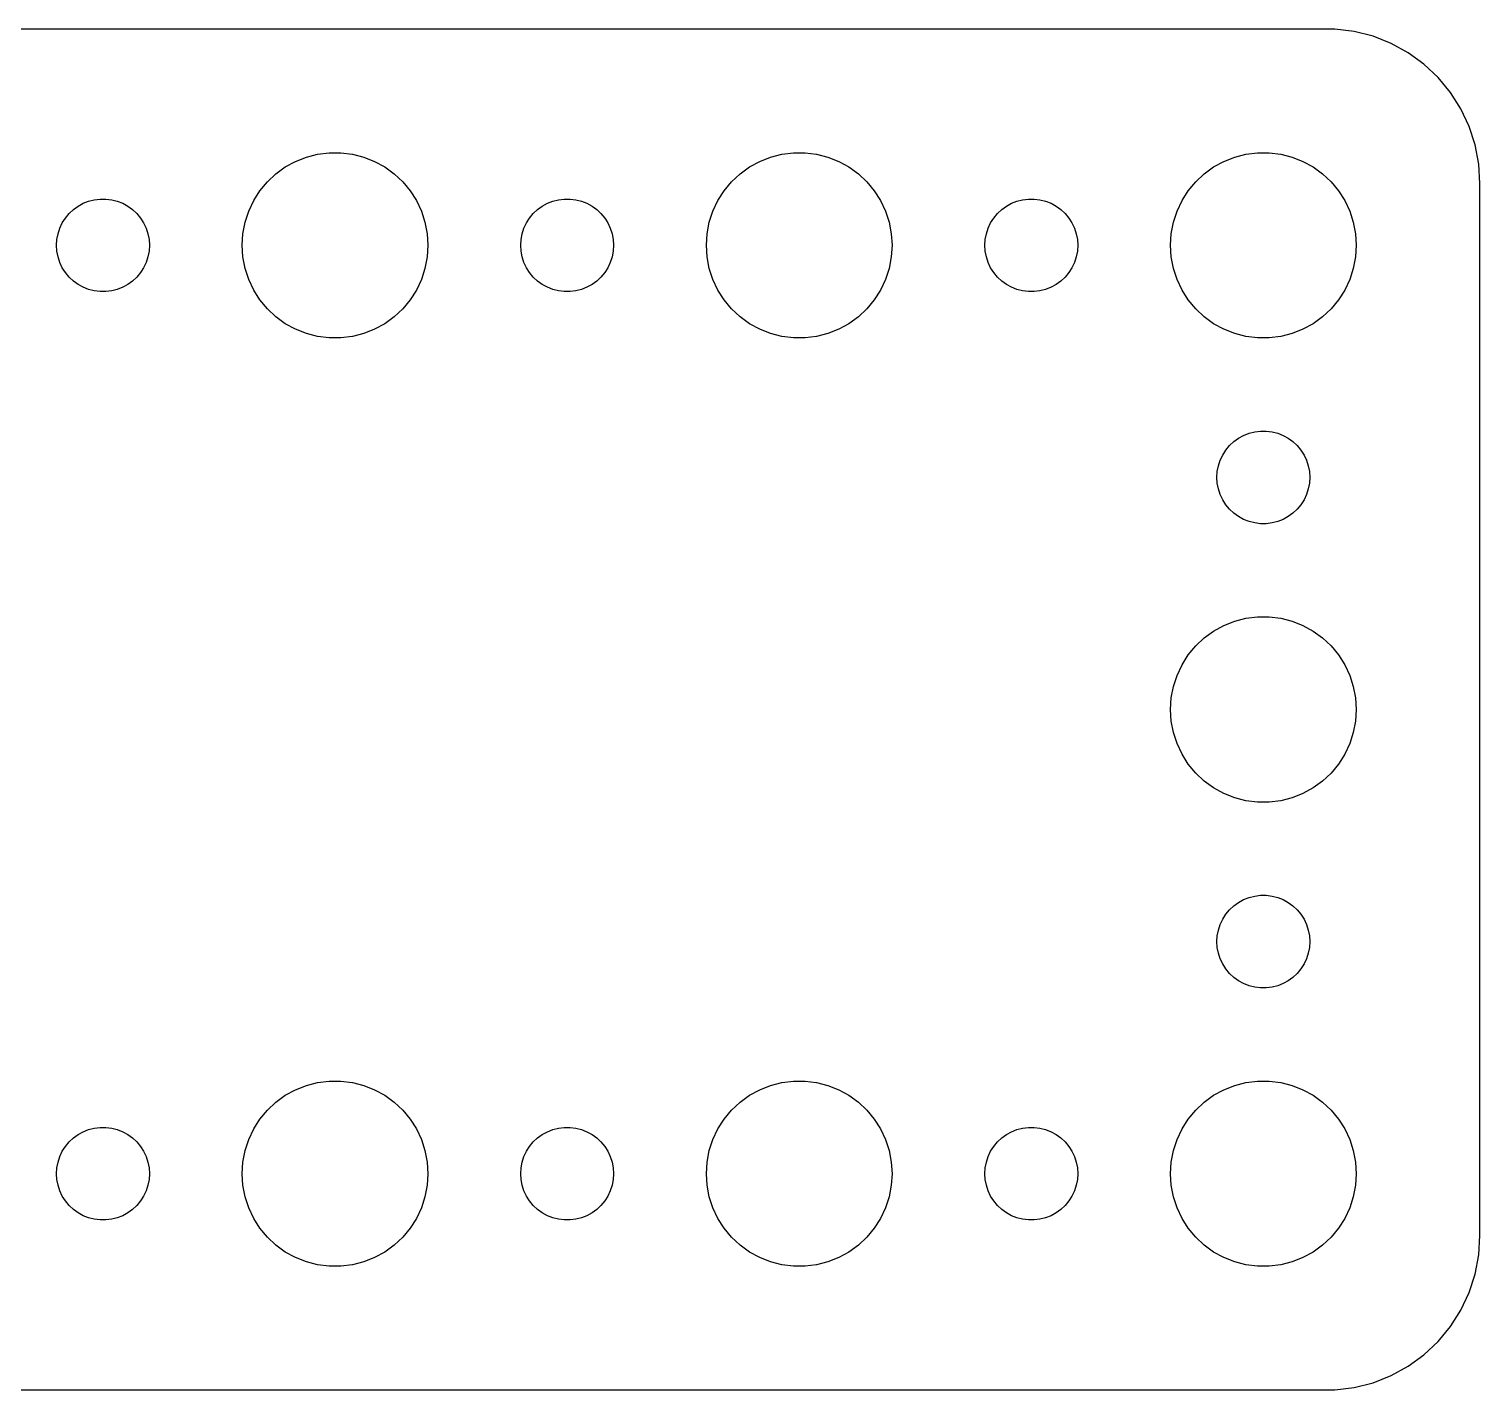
# Model space of a CAD drawing. Header units: metres. Extents: x -44 to 44, y 140 to 346.
# Drawn here: x -2.39 to 44.5, y 302.01 to 345.99 of the extents above; entities that cross this region are included whole.
import ezdxf

# ---------------------------------------------------------------- set-up
doc = ezdxf.new("R2010")
doc.units = ezdxf.units.M

msp = doc.modelspace()

# ---------------------------------------------------------------- linework, layer by layer
for p, q in [((39.8139, 345.99), (-39.8139, 345.99)), ((40.4369, 345.911), (39.8139, 345.99)), ((41.0451, 345.755), (40.4369, 345.911)), ((41.6289, 345.524), (41.0451, 345.755)), ((42.1791, 345.222), (41.6289, 345.524)), ((42.6871, 344.853), (42.1791, 345.222)), ((43.1448, 344.423), (42.6871, 344.853)), ((43.5451, 343.939), (43.1448, 344.423)), ((43.8815, 343.409), (43.5451, 343.939)), ((44.1489, 342.841), (43.8815, 343.409)), ((44.3429, 342.243), (44.1489, 342.841)), ((6.22266, 341.714), (6.57294, 341.853)), ((6.57294, 341.853), (6.93785, 341.947)), ((6.93785, 341.947), (7.31161, 341.994)), ((7.31161, 341.994), (7.68837, 341.994)), ((7.68837, 341.994), (8.06213, 341.947)), ((8.06213, 341.947), (8.42705, 341.853)), ((8.42705, 341.853), (8.77733, 341.714)), ((21.2227, 341.714), (21.5729, 341.853)), ((21.5729, 341.853), (21.9379, 341.947)), ((21.9379, 341.947), (22.3116, 341.994)), ((22.3116, 341.994), (22.6884, 341.994)), ((22.6884, 341.994), (23.0621, 341.947)), ((23.0621, 341.947), (23.427, 341.853)), ((23.427, 341.853), (23.7773, 341.714)), ((36.2227, 341.714), (36.5729, 341.853)), ((36.5729, 341.853), (36.9379, 341.947)), ((36.9379, 341.947), (37.3116, 341.994)), ((37.3116, 341.994), (37.6884, 341.994)), ((37.6884, 341.994), (38.0621, 341.947)), ((38.0621, 341.947), (38.427, 341.853)), ((38.427, 341.853), (38.7773, 341.714)), ((44.4606, 341.627), (44.3429, 342.243)), ((5.58772, 341.312), (5.89252, 341.533)), ((5.89252, 341.533), (6.22266, 341.714)), ((8.77733, 341.714), (9.10747, 341.533)), ((9.10747, 341.533), (9.41226, 341.312)), ((20.5877, 341.312), (20.8925, 341.533)), ((20.8925, 341.533), (21.2227, 341.714)), ((23.7773, 341.714), (24.1075, 341.533)), ((24.1075, 341.533), (24.4123, 341.312)), ((35.5877, 341.312), (35.8925, 341.533)), ((35.8925, 341.533), (36.2227, 341.714)), ((38.7773, 341.714), (39.1075, 341.533)), ((39.1075, 341.533), (39.4123, 341.312)), ((44.5, 341), (44.4606, 341.627)), ((5.07294, 340.763), (5.31308, 341.054)), ((5.31308, 341.054), (5.58772, 341.312)), ((9.41226, 341.312), (9.6869, 341.054)), ((9.6869, 341.054), (9.92705, 340.763)), ((20.0729, 340.763), (20.3131, 341.054)), ((20.3131, 341.054), (20.5877, 341.312)), ((24.4123, 341.312), (24.6869, 341.054)), ((24.6869, 341.054), (24.927, 340.763)), ((35.0729, 340.763), (35.3131, 341.054)), ((35.3131, 341.054), (35.5877, 341.312)), ((39.4123, 341.312), (39.6869, 341.054)), ((39.6869, 341.054), (39.927, 340.763)), ((44.5, 307), (44.5, 341)), ((-0.63866, 340.357), (-0.46352, 340.427)), ((-0.46352, 340.427), (-0.28107, 340.473)), ((-0.28107, 340.473), (-0.09418, 340.497)), ((-0.09418, 340.497), (0.09418, 340.497)), ((0.09418, 340.497), (0.28107, 340.473)), ((0.28107, 340.473), (0.46352, 340.427)), ((0.46352, 340.427), (0.63866, 340.357)), ((4.71066, 340.104), (4.87108, 340.445)), ((4.87108, 340.445), (5.07294, 340.763)), ((9.92705, 340.763), (10.1289, 340.445)), ((10.1289, 340.445), (10.2893, 340.104)), ((14.3613, 340.357), (14.5365, 340.427)), ((14.5365, 340.427), (14.7189, 340.473)), ((14.7189, 340.473), (14.9058, 340.497)), ((14.9058, 340.497), (15.0942, 340.497)), ((15.0942, 340.497), (15.2811, 340.473)), ((15.2811, 340.473), (15.4635, 340.427)), ((15.4635, 340.427), (15.6387, 340.357)), ((19.7107, 340.104), (19.8711, 340.445)), ((19.8711, 340.445), (20.0729, 340.763)), ((24.927, 340.763), (25.1289, 340.445)), ((25.1289, 340.445), (25.2893, 340.104)), ((29.3613, 340.357), (29.5365, 340.427)), ((29.5365, 340.427), (29.7189, 340.473)), ((29.7189, 340.473), (29.9058, 340.497)), ((29.9058, 340.497), (30.0942, 340.497)), ((30.0942, 340.497), (30.2811, 340.473)), ((30.2811, 340.473), (30.4635, 340.427)), ((30.4635, 340.427), (30.6387, 340.357)), ((34.7107, 340.104), (34.8711, 340.445)), ((34.8711, 340.445), (35.0729, 340.763)), ((39.927, 340.763), (40.1289, 340.445)), ((40.1289, 340.445), (40.2893, 340.104)), ((-1.21352, 339.882), (-1.09344, 340.027)), ((-1.09344, 340.027), (-0.95613, 340.156)), ((-0.95613, 340.156), (-0.80373, 340.266)), ((-0.80373, 340.266), (-0.63866, 340.357)), ((0.63866, 340.357), (0.80373, 340.266)), ((0.80373, 340.266), (0.95613, 340.156)), ((0.95613, 340.156), (1.09344, 340.027)), ((1.09344, 340.027), (1.21352, 339.882)), ((4.59424, 339.746), (4.71066, 340.104)), ((10.2893, 340.104), (10.4057, 339.746)), ((13.7865, 339.882), (13.9065, 340.027)), ((13.9065, 340.027), (14.0439, 340.156)), ((14.0439, 340.156), (14.1963, 340.266)), ((14.1963, 340.266), (14.3613, 340.357)), ((15.6387, 340.357), (15.8037, 340.266)), ((15.8037, 340.266), (15.9561, 340.156)), ((15.9561, 340.156), (16.0934, 340.027)), ((16.0934, 340.027), (16.2135, 339.882)), ((19.5942, 339.746), (19.7107, 340.104)), ((25.2893, 340.104), (25.4057, 339.746)), ((28.7865, 339.882), (28.9065, 340.027)), ((28.9065, 340.027), (29.0439, 340.156)), ((29.0439, 340.156), (29.1963, 340.266)), ((29.1963, 340.266), (29.3613, 340.357)), ((30.6387, 340.357), (30.8037, 340.266)), ((30.8037, 340.266), (30.9561, 340.156)), ((30.9561, 340.156), (31.0934, 340.027)), ((31.0934, 340.027), (31.2135, 339.882)), ((34.5942, 339.746), (34.7107, 340.104)), ((40.2893, 340.104), (40.4057, 339.746)), ((-1.45287, 339.373), (-1.39465, 339.552)), ((-1.39465, 339.552), (-1.31445, 339.723)), ((-1.31445, 339.723), (-1.21352, 339.882)), ((1.21352, 339.882), (1.31445, 339.723)), ((1.31445, 339.723), (1.39465, 339.552)), ((1.39465, 339.552), (1.45287, 339.373)), ((4.52365, 339.376), (4.59424, 339.746)), ((10.4057, 339.746), (10.4763, 339.376)), ((13.5471, 339.373), (13.6053, 339.552)), ((13.6053, 339.552), (13.6855, 339.723)), ((13.6855, 339.723), (13.7865, 339.882)), ((16.2135, 339.882), (16.3145, 339.723)), ((16.3145, 339.723), (16.3947, 339.552)), ((16.3947, 339.552), (16.4529, 339.373)), ((19.5237, 339.376), (19.5942, 339.746)), ((25.4057, 339.746), (25.4763, 339.376)), ((28.5471, 339.373), (28.6053, 339.552)), ((28.6053, 339.552), (28.6855, 339.723)), ((28.6855, 339.723), (28.7865, 339.882)), ((31.2135, 339.882), (31.3145, 339.723)), ((31.3145, 339.723), (31.3947, 339.552)), ((31.3947, 339.552), (31.4529, 339.373)), ((34.5237, 339.376), (34.5942, 339.746)), ((40.4057, 339.746), (40.4763, 339.376)), ((-1.5, 339), (-1.48816, 339.188)), ((-1.48816, 339.188), (-1.45287, 339.373)), ((1.45287, 339.373), (1.48816, 339.188)), ((1.48816, 339.188), (1.5, 339)), ((4.5, 339), (4.52365, 339.376)), ((10.4763, 339.376), (10.5, 339)), ((13.5, 339), (13.5118, 339.188)), ((13.5118, 339.188), (13.5471, 339.373)), ((16.4529, 339.373), (16.4882, 339.188)), ((16.4882, 339.188), (16.5, 339)), ((19.5, 339), (19.5237, 339.376)), ((25.4763, 339.376), (25.5, 339)), ((28.5, 339), (28.5118, 339.188)), ((28.5118, 339.188), (28.5471, 339.373)), ((31.4529, 339.373), (31.4882, 339.188)), ((31.4882, 339.188), (31.5, 339)), ((34.5, 339), (34.5237, 339.376)), ((40.4763, 339.376), (40.5, 339)), ((-1.48816, 338.812), (-1.5, 339)), ((-1.45287, 338.627), (-1.48816, 338.812)), ((-1.39465, 338.448), (-1.45287, 338.627)), ((1.45287, 338.627), (1.39465, 338.448)), ((1.48816, 338.812), (1.45287, 338.627)), ((1.5, 339), (1.48816, 338.812)), ((4.52365, 338.624), (4.5, 339)), ((4.59424, 338.254), (4.52365, 338.624)), ((10.4763, 338.624), (10.4057, 338.254)), ((10.5, 339), (10.4763, 338.624)), ((13.5118, 338.812), (13.5, 339)), ((13.5471, 338.627), (13.5118, 338.812)), ((13.6053, 338.448), (13.5471, 338.627)), ((16.4529, 338.627), (16.3947, 338.448)), ((16.4882, 338.812), (16.4529, 338.627)), ((16.5, 339), (16.4882, 338.812)), ((19.5237, 338.624), (19.5, 339)), ((19.5942, 338.254), (19.5237, 338.624)), ((25.4763, 338.624), (25.4057, 338.254)), ((25.5, 339), (25.4763, 338.624)), ((28.5118, 338.812), (28.5, 339)), ((28.5471, 338.627), (28.5118, 338.812)), ((28.6053, 338.448), (28.5471, 338.627)), ((31.4529, 338.627), (31.3947, 338.448)), ((31.4882, 338.812), (31.4529, 338.627)), ((31.5, 339), (31.4882, 338.812)), ((34.5237, 338.624), (34.5, 339)), ((34.5942, 338.254), (34.5237, 338.624)), ((40.4763, 338.624), (40.4057, 338.254)), ((40.5, 339), (40.4763, 338.624)), ((-1.31445, 338.277), (-1.39465, 338.448)), ((-1.21352, 338.118), (-1.31445, 338.277)), ((-1.09344, 337.973), (-1.21352, 338.118)), ((1.21352, 338.118), (1.09344, 337.973)), ((1.31445, 338.277), (1.21352, 338.118)), ((1.39465, 338.448), (1.31445, 338.277)), ((4.71066, 337.896), (4.59424, 338.254)), ((10.4057, 338.254), (10.2893, 337.896)), ((13.6855, 338.277), (13.6053, 338.448)), ((13.7865, 338.118), (13.6855, 338.277)), ((13.9065, 337.973), (13.7865, 338.118)), ((16.2135, 338.118), (16.0934, 337.973)), ((16.3145, 338.277), (16.2135, 338.118)), ((16.3947, 338.448), (16.3145, 338.277)), ((19.7107, 337.896), (19.5942, 338.254)), ((25.4057, 338.254), (25.2893, 337.896)), ((28.6855, 338.277), (28.6053, 338.448)), ((28.7865, 338.118), (28.6855, 338.277)), ((28.9065, 337.973), (28.7865, 338.118)), ((31.2135, 338.118), (31.0934, 337.973)), ((31.3145, 338.277), (31.2135, 338.118)), ((31.3947, 338.448), (31.3145, 338.277)), ((34.7107, 337.896), (34.5942, 338.254)), ((40.4057, 338.254), (40.2893, 337.896)), ((-0.95613, 337.844), (-1.09344, 337.973)), ((-0.80373, 337.734), (-0.95613, 337.844)), ((-0.63866, 337.643), (-0.80373, 337.734)), ((-0.46352, 337.573), (-0.63866, 337.643)), ((0.63866, 337.643), (0.46352, 337.573)), ((0.80373, 337.734), (0.63866, 337.643)), ((0.95613, 337.844), (0.80373, 337.734)), ((1.09344, 337.973), (0.95613, 337.844)), ((4.87108, 337.555), (4.71066, 337.896)), ((10.2893, 337.896), (10.1289, 337.555)), ((14.0439, 337.844), (13.9065, 337.973)), ((14.1963, 337.734), (14.0439, 337.844)), ((14.3613, 337.643), (14.1963, 337.734)), ((14.5365, 337.573), (14.3613, 337.643)), ((15.6387, 337.643), (15.4635, 337.573)), ((15.8037, 337.734), (15.6387, 337.643)), ((15.9561, 337.844), (15.8037, 337.734)), ((16.0934, 337.973), (15.9561, 337.844)), ((19.8711, 337.555), (19.7107, 337.896)), ((25.2893, 337.896), (25.1289, 337.555)), ((29.0439, 337.844), (28.9065, 337.973)), ((29.1963, 337.734), (29.0439, 337.844)), ((29.3613, 337.643), (29.1963, 337.734)), ((29.5365, 337.573), (29.3613, 337.643)), ((30.6387, 337.643), (30.4635, 337.573)), ((30.8037, 337.734), (30.6387, 337.643)), ((30.9561, 337.844), (30.8037, 337.734)), ((31.0934, 337.973), (30.9561, 337.844)), ((34.8711, 337.555), (34.7107, 337.896)), ((40.2893, 337.896), (40.1289, 337.555)), ((-0.28107, 337.527), (-0.46352, 337.573)), ((-0.09418, 337.503), (-0.28107, 337.527)), ((0.09418, 337.503), (-0.09418, 337.503)), ((0.28107, 337.527), (0.09418, 337.503)), ((0.46352, 337.573), (0.28107, 337.527)), ((5.07294, 337.237), (4.87108, 337.555)), ((5.31308, 336.946), (5.07294, 337.237)), ((9.92705, 337.237), (9.6869, 336.946)), ((10.1289, 337.555), (9.92705, 337.237)), ((14.7189, 337.527), (14.5365, 337.573)), ((14.9058, 337.503), (14.7189, 337.527)), ((15.0942, 337.503), (14.9058, 337.503)), ((15.2811, 337.527), (15.0942, 337.503)), ((15.4635, 337.573), (15.2811, 337.527)), ((20.0729, 337.237), (19.8711, 337.555)), ((20.3131, 336.946), (20.0729, 337.237)), ((24.927, 337.237), (24.6869, 336.946)), ((25.1289, 337.555), (24.927, 337.237)), ((29.7189, 337.527), (29.5365, 337.573)), ((29.9058, 337.503), (29.7189, 337.527)), ((30.0942, 337.503), (29.9058, 337.503)), ((30.2811, 337.527), (30.0942, 337.503)), ((30.4635, 337.573), (30.2811, 337.527)), ((35.0729, 337.237), (34.8711, 337.555)), ((35.3131, 336.946), (35.0729, 337.237)), ((39.927, 337.237), (39.6869, 336.946)), ((40.1289, 337.555), (39.927, 337.237)), ((5.58772, 336.688), (5.31308, 336.946)), ((5.89252, 336.467), (5.58772, 336.688)), ((9.41226, 336.688), (9.10747, 336.467)), ((9.6869, 336.946), (9.41226, 336.688)), ((20.5877, 336.688), (20.3131, 336.946)), ((20.8925, 336.467), (20.5877, 336.688)), ((24.4123, 336.688), (24.1075, 336.467)), ((24.6869, 336.946), (24.4123, 336.688)), ((35.5877, 336.688), (35.3131, 336.946)), ((35.8925, 336.467), (35.5877, 336.688)), ((39.4123, 336.688), (39.1075, 336.467)), ((39.6869, 336.946), (39.4123, 336.688)), ((6.22266, 336.286), (5.89252, 336.467)), ((6.57294, 336.147), (6.22266, 336.286)), ((8.77733, 336.286), (8.42705, 336.147)), ((9.10747, 336.467), (8.77733, 336.286)), ((21.2227, 336.286), (20.8925, 336.467)), ((21.5729, 336.147), (21.2227, 336.286)), ((23.7773, 336.286), (23.427, 336.147)), ((24.1075, 336.467), (23.7773, 336.286)), ((36.2227, 336.286), (35.8925, 336.467)), ((36.5729, 336.147), (36.2227, 336.286)), ((38.7773, 336.286), (38.427, 336.147)), ((39.1075, 336.467), (38.7773, 336.286)), ((6.93785, 336.053), (6.57294, 336.147)), ((7.31161, 336.006), (6.93785, 336.053)), ((7.68837, 336.006), (7.31161, 336.006)), ((8.06213, 336.053), (7.68837, 336.006)), ((8.42705, 336.147), (8.06213, 336.053)), ((21.9379, 336.053), (21.5729, 336.147)), ((22.3116, 336.006), (21.9379, 336.053)), ((22.6884, 336.006), (22.3116, 336.006)), ((23.0621, 336.053), (22.6884, 336.006)), ((23.427, 336.147), (23.0621, 336.053)), ((36.9379, 336.053), (36.5729, 336.147)), ((37.3116, 336.006), (36.9379, 336.053)), ((37.6884, 336.006), (37.3116, 336.006)), ((38.0621, 336.053), (37.6884, 336.006)), ((38.427, 336.147), (38.0621, 336.053)), ((36.8613, 332.857), (37.0365, 332.927)), ((37.0365, 332.927), (37.2189, 332.973)), ((37.2189, 332.973), (37.4058, 332.997)), ((37.4058, 332.997), (37.5942, 332.997)), ((37.5942, 332.997), (37.7811, 332.973)), ((37.7811, 332.973), (37.9635, 332.927)), ((37.9635, 332.927), (38.1387, 332.857)), ((36.2865, 332.382), (36.4065, 332.527)), ((36.4065, 332.527), (36.5439, 332.656)), ((36.5439, 332.656), (36.6963, 332.766)), ((36.6963, 332.766), (36.8613, 332.857)), ((38.1387, 332.857), (38.3037, 332.766)), ((38.3037, 332.766), (38.4561, 332.656)), ((38.4561, 332.656), (38.5934, 332.527)), ((38.5934, 332.527), (38.7135, 332.382)), ((36.0471, 331.873), (36.1053, 332.052)), ((36.1053, 332.052), (36.1855, 332.223)), ((36.1855, 332.223), (36.2865, 332.382)), ((38.7135, 332.382), (38.8145, 332.223)), ((38.8145, 332.223), (38.8947, 332.052)), ((38.8947, 332.052), (38.9529, 331.873)), ((36, 331.5), (36.0118, 331.688)), ((36.0118, 331.688), (36.0471, 331.873)), ((38.9529, 331.873), (38.9882, 331.688)), ((38.9882, 331.688), (39, 331.5)), ((36.0118, 331.312), (36, 331.5)), ((36.0471, 331.127), (36.0118, 331.312)), ((36.1053, 330.948), (36.0471, 331.127)), ((38.9529, 331.127), (38.8947, 330.948)), ((38.9882, 331.312), (38.9529, 331.127)), ((39, 331.5), (38.9882, 331.312)), ((36.1855, 330.777), (36.1053, 330.948)), ((36.2865, 330.618), (36.1855, 330.777)), ((36.4065, 330.473), (36.2865, 330.618)), ((38.7135, 330.618), (38.5934, 330.473)), ((38.8145, 330.777), (38.7135, 330.618)), ((38.8947, 330.948), (38.8145, 330.777)), ((36.5439, 330.344), (36.4065, 330.473)), ((36.6963, 330.234), (36.5439, 330.344)), ((36.8613, 330.143), (36.6963, 330.234)), ((37.0365, 330.073), (36.8613, 330.143)), ((38.1387, 330.143), (37.9635, 330.073)), ((38.3037, 330.234), (38.1387, 330.143)), ((38.4561, 330.344), (38.3037, 330.234)), ((38.5934, 330.473), (38.4561, 330.344)), ((37.2189, 330.027), (37.0365, 330.073)), ((37.4058, 330.003), (37.2189, 330.027)), ((37.5942, 330.003), (37.4058, 330.003)), ((37.7811, 330.027), (37.5942, 330.003)), ((37.9635, 330.073), (37.7811, 330.027)), ((36.2227, 326.714), (36.5729, 326.853)), ((36.5729, 326.853), (36.9379, 326.947)), ((36.9379, 326.947), (37.3116, 326.994)), ((37.3116, 326.994), (37.6884, 326.994)), ((37.6884, 326.994), (38.0621, 326.947)), ((38.0621, 326.947), (38.427, 326.853)), ((38.427, 326.853), (38.7773, 326.714)), ((35.5877, 326.312), (35.8925, 326.533)), ((35.8925, 326.533), (36.2227, 326.714)), ((38.7773, 326.714), (39.1075, 326.533)), ((39.1075, 326.533), (39.4123, 326.312)), ((35.0729, 325.763), (35.3131, 326.054)), ((35.3131, 326.054), (35.5877, 326.312)), ((39.4123, 326.312), (39.6869, 326.054)), ((39.6869, 326.054), (39.927, 325.763)), ((34.7107, 325.104), (34.8711, 325.445)), ((34.8711, 325.445), (35.0729, 325.763)), ((39.927, 325.763), (40.1289, 325.445)), ((40.1289, 325.445), (40.2893, 325.104)), ((34.5942, 324.746), (34.7107, 325.104)), ((40.2893, 325.104), (40.4057, 324.746)), ((34.5237, 324.376), (34.5942, 324.746)), ((40.4057, 324.746), (40.4763, 324.376)), ((34.5, 324), (34.5237, 324.376)), ((40.4763, 324.376), (40.5, 324)), ((34.5237, 323.624), (34.5, 324)), ((34.5942, 323.254), (34.5237, 323.624)), ((40.4763, 323.624), (40.4057, 323.254)), ((40.5, 324), (40.4763, 323.624)), ((34.7107, 322.896), (34.5942, 323.254)), ((40.4057, 323.254), (40.2893, 322.896)), ((34.8711, 322.555), (34.7107, 322.896)), ((40.2893, 322.896), (40.1289, 322.555)), ((35.0729, 322.237), (34.8711, 322.555)), ((35.3131, 321.946), (35.0729, 322.237)), ((39.927, 322.237), (39.6869, 321.946)), ((40.1289, 322.555), (39.927, 322.237)), ((35.5877, 321.688), (35.3131, 321.946)), ((35.8925, 321.467), (35.5877, 321.688)), ((39.4123, 321.688), (39.1075, 321.467)), ((39.6869, 321.946), (39.4123, 321.688)), ((36.2227, 321.286), (35.8925, 321.467)), ((36.5729, 321.147), (36.2227, 321.286)), ((38.7773, 321.286), (38.427, 321.147)), ((39.1075, 321.467), (38.7773, 321.286)), ((36.9379, 321.053), (36.5729, 321.147)), ((37.3116, 321.006), (36.9379, 321.053)), ((37.6884, 321.006), (37.3116, 321.006)), ((38.0621, 321.053), (37.6884, 321.006)), ((38.427, 321.147), (38.0621, 321.053)), ((36.8613, 317.857), (37.0365, 317.927)), ((37.0365, 317.927), (37.2189, 317.973)), ((37.2189, 317.973), (37.4058, 317.997)), ((37.4058, 317.997), (37.5942, 317.997)), ((37.5942, 317.997), (37.7811, 317.973)), ((37.7811, 317.973), (37.9635, 317.927)), ((37.9635, 317.927), (38.1387, 317.857)), ((36.2865, 317.382), (36.4065, 317.527)), ((36.4065, 317.527), (36.5439, 317.656)), ((36.5439, 317.656), (36.6963, 317.766)), ((36.6963, 317.766), (36.8613, 317.857)), ((38.1387, 317.857), (38.3037, 317.766)), ((38.3037, 317.766), (38.4561, 317.656)), ((38.4561, 317.656), (38.5934, 317.527)), ((38.5934, 317.527), (38.7135, 317.382)), ((36.0471, 316.873), (36.1053, 317.052)), ((36.1053, 317.052), (36.1855, 317.223)), ((36.1855, 317.223), (36.2865, 317.382)), ((38.7135, 317.382), (38.8145, 317.223)), ((38.8145, 317.223), (38.8947, 317.052)), ((38.8947, 317.052), (38.9529, 316.873)), ((36, 316.5), (36.0118, 316.688)), ((36.0118, 316.688), (36.0471, 316.873)), ((38.9529, 316.873), (38.9882, 316.688)), ((38.9882, 316.688), (39, 316.5)), ((36.0118, 316.312), (36, 316.5)), ((36.0471, 316.127), (36.0118, 316.312)), ((36.1053, 315.948), (36.0471, 316.127)), ((38.9529, 316.127), (38.8947, 315.948)), ((38.9882, 316.312), (38.9529, 316.127)), ((39, 316.5), (38.9882, 316.312)), ((36.1855, 315.777), (36.1053, 315.948)), ((36.2865, 315.618), (36.1855, 315.777)), ((36.4065, 315.473), (36.2865, 315.618)), ((38.7135, 315.618), (38.5934, 315.473)), ((38.8145, 315.777), (38.7135, 315.618)), ((38.8947, 315.948), (38.8145, 315.777)), ((36.5439, 315.344), (36.4065, 315.473)), ((36.6963, 315.234), (36.5439, 315.344)), ((36.8613, 315.143), (36.6963, 315.234)), ((37.0365, 315.073), (36.8613, 315.143)), ((38.1387, 315.143), (37.9635, 315.073)), ((38.3037, 315.234), (38.1387, 315.143)), ((38.4561, 315.344), (38.3037, 315.234)), ((38.5934, 315.473), (38.4561, 315.344)), ((37.2189, 315.027), (37.0365, 315.073)), ((37.4058, 315.003), (37.2189, 315.027)), ((37.5942, 315.003), (37.4058, 315.003)), ((37.7811, 315.027), (37.5942, 315.003)), ((37.9635, 315.073), (37.7811, 315.027)), ((6.22266, 311.714), (6.57294, 311.853)), ((6.57294, 311.853), (6.93785, 311.947)), ((6.93785, 311.947), (7.31161, 311.994)), ((7.31161, 311.994), (7.68837, 311.994)), ((7.68837, 311.994), (8.06213, 311.947)), ((8.06213, 311.947), (8.42705, 311.853)), ((8.42705, 311.853), (8.77733, 311.714)), ((21.2227, 311.714), (21.5729, 311.853)), ((21.5729, 311.853), (21.9379, 311.947)), ((21.9379, 311.947), (22.3116, 311.994)), ((22.3116, 311.994), (22.6884, 311.994)), ((22.6884, 311.994), (23.0621, 311.947)), ((23.0621, 311.947), (23.427, 311.853)), ((23.427, 311.853), (23.7773, 311.714)), ((36.2227, 311.714), (36.5729, 311.853)), ((36.5729, 311.853), (36.9379, 311.947)), ((36.9379, 311.947), (37.3116, 311.994)), ((37.3116, 311.994), (37.6884, 311.994)), ((37.6884, 311.994), (38.0621, 311.947)), ((38.0621, 311.947), (38.427, 311.853)), ((38.427, 311.853), (38.7773, 311.714)), ((5.58772, 311.312), (5.89252, 311.533)), ((5.89252, 311.533), (6.22266, 311.714)), ((8.77733, 311.714), (9.10747, 311.533)), ((9.10747, 311.533), (9.41226, 311.312)), ((20.5877, 311.312), (20.8925, 311.533)), ((20.8925, 311.533), (21.2227, 311.714)), ((23.7773, 311.714), (24.1075, 311.533)), ((24.1075, 311.533), (24.4123, 311.312)), ((35.5877, 311.312), (35.8925, 311.533)), ((35.8925, 311.533), (36.2227, 311.714)), ((38.7773, 311.714), (39.1075, 311.533)), ((39.1075, 311.533), (39.4123, 311.312)), ((5.07294, 310.763), (5.31308, 311.054)), ((5.31308, 311.054), (5.58772, 311.312)), ((9.41226, 311.312), (9.6869, 311.054)), ((9.6869, 311.054), (9.92705, 310.763)), ((20.0729, 310.763), (20.3131, 311.054)), ((20.3131, 311.054), (20.5877, 311.312)), ((24.4123, 311.312), (24.6869, 311.054)), ((24.6869, 311.054), (24.927, 310.763)), ((35.0729, 310.763), (35.3131, 311.054)), ((35.3131, 311.054), (35.5877, 311.312)), ((39.4123, 311.312), (39.6869, 311.054)), ((39.6869, 311.054), (39.927, 310.763)), ((-0.63866, 310.357), (-0.46352, 310.427)), ((-0.46352, 310.427), (-0.28107, 310.473)), ((-0.28107, 310.473), (-0.09418, 310.497)), ((-0.09418, 310.497), (0.09418, 310.497)), ((0.09418, 310.497), (0.28107, 310.473)), ((0.28107, 310.473), (0.46352, 310.427)), ((0.46352, 310.427), (0.63866, 310.357)), ((4.71066, 310.104), (4.87108, 310.445)), ((4.87108, 310.445), (5.07294, 310.763)), ((9.92705, 310.763), (10.1289, 310.445)), ((10.1289, 310.445), (10.2893, 310.104)), ((14.3613, 310.357), (14.5365, 310.427)), ((14.5365, 310.427), (14.7189, 310.473)), ((14.7189, 310.473), (14.9058, 310.497)), ((14.9058, 310.497), (15.0942, 310.497)), ((15.0942, 310.497), (15.2811, 310.473)), ((15.2811, 310.473), (15.4635, 310.427)), ((15.4635, 310.427), (15.6387, 310.357)), ((19.7107, 310.104), (19.8711, 310.445)), ((19.8711, 310.445), (20.0729, 310.763)), ((24.927, 310.763), (25.1289, 310.445)), ((25.1289, 310.445), (25.2893, 310.104)), ((29.3613, 310.357), (29.5365, 310.427)), ((29.5365, 310.427), (29.7189, 310.473)), ((29.7189, 310.473), (29.9058, 310.497)), ((29.9058, 310.497), (30.0942, 310.497)), ((30.0942, 310.497), (30.2811, 310.473)), ((30.2811, 310.473), (30.4635, 310.427)), ((30.4635, 310.427), (30.6387, 310.357)), ((34.7107, 310.104), (34.8711, 310.445)), ((34.8711, 310.445), (35.0729, 310.763)), ((39.927, 310.763), (40.1289, 310.445)), ((40.1289, 310.445), (40.2893, 310.104)), ((-1.21352, 309.882), (-1.09344, 310.027)), ((-1.09344, 310.027), (-0.95613, 310.156)), ((-0.95613, 310.156), (-0.80373, 310.266)), ((-0.80373, 310.266), (-0.63866, 310.357)), ((0.63866, 310.357), (0.80373, 310.266)), ((0.80373, 310.266), (0.95613, 310.156)), ((0.95613, 310.156), (1.09344, 310.027)), ((1.09344, 310.027), (1.21352, 309.882)), ((4.59424, 309.746), (4.71066, 310.104)), ((10.2893, 310.104), (10.4057, 309.746)), ((13.7865, 309.882), (13.9065, 310.027)), ((13.9065, 310.027), (14.0439, 310.156)), ((14.0439, 310.156), (14.1963, 310.266)), ((14.1963, 310.266), (14.3613, 310.357)), ((15.6387, 310.357), (15.8037, 310.266)), ((15.8037, 310.266), (15.9561, 310.156)), ((15.9561, 310.156), (16.0934, 310.027)), ((16.0934, 310.027), (16.2135, 309.882)), ((19.5942, 309.746), (19.7107, 310.104)), ((25.2893, 310.104), (25.4057, 309.746)), ((28.7865, 309.882), (28.9065, 310.027)), ((28.9065, 310.027), (29.0439, 310.156)), ((29.0439, 310.156), (29.1963, 310.266)), ((29.1963, 310.266), (29.3613, 310.357)), ((30.6387, 310.357), (30.8037, 310.266)), ((30.8037, 310.266), (30.9561, 310.156)), ((30.9561, 310.156), (31.0934, 310.027)), ((31.0934, 310.027), (31.2135, 309.882)), ((34.5942, 309.746), (34.7107, 310.104)), ((40.2893, 310.104), (40.4057, 309.746)), ((-1.45287, 309.373), (-1.39465, 309.552)), ((-1.39465, 309.552), (-1.31445, 309.723)), ((-1.31445, 309.723), (-1.21352, 309.882)), ((1.21352, 309.882), (1.31445, 309.723)), ((1.31445, 309.723), (1.39465, 309.552)), ((1.39465, 309.552), (1.45287, 309.373)), ((4.52365, 309.376), (4.59424, 309.746)), ((10.4057, 309.746), (10.4763, 309.376)), ((13.5471, 309.373), (13.6053, 309.552)), ((13.6053, 309.552), (13.6855, 309.723)), ((13.6855, 309.723), (13.7865, 309.882)), ((16.2135, 309.882), (16.3145, 309.723)), ((16.3145, 309.723), (16.3947, 309.552)), ((16.3947, 309.552), (16.4529, 309.373)), ((19.5237, 309.376), (19.5942, 309.746)), ((25.4057, 309.746), (25.4763, 309.376)), ((28.5471, 309.373), (28.6053, 309.552)), ((28.6053, 309.552), (28.6855, 309.723)), ((28.6855, 309.723), (28.7865, 309.882)), ((31.2135, 309.882), (31.3145, 309.723)), ((31.3145, 309.723), (31.3947, 309.552)), ((31.3947, 309.552), (31.4529, 309.373)), ((34.5237, 309.376), (34.5942, 309.746)), ((40.4057, 309.746), (40.4763, 309.376)), ((-1.5, 309), (-1.48816, 309.188)), ((-1.48816, 309.188), (-1.45287, 309.373)), ((1.45287, 309.373), (1.48816, 309.188)), ((1.48816, 309.188), (1.5, 309)), ((4.5, 309), (4.52365, 309.376)), ((10.4763, 309.376), (10.5, 309)), ((13.5, 309), (13.5118, 309.188)), ((13.5118, 309.188), (13.5471, 309.373)), ((16.4529, 309.373), (16.4882, 309.188)), ((16.4882, 309.188), (16.5, 309)), ((19.5, 309), (19.5237, 309.376)), ((25.4763, 309.376), (25.5, 309)), ((28.5, 309), (28.5118, 309.188)), ((28.5118, 309.188), (28.5471, 309.373)), ((31.4529, 309.373), (31.4882, 309.188)), ((31.4882, 309.188), (31.5, 309)), ((34.5, 309), (34.5237, 309.376)), ((40.4763, 309.376), (40.5, 309)), ((-1.48816, 308.812), (-1.5, 309)), ((-1.45287, 308.627), (-1.48816, 308.812)), ((-1.39465, 308.448), (-1.45287, 308.627)), ((1.45287, 308.627), (1.39465, 308.448)), ((1.48816, 308.812), (1.45287, 308.627)), ((1.5, 309), (1.48816, 308.812)), ((4.52365, 308.624), (4.5, 309)), ((4.59424, 308.254), (4.52365, 308.624)), ((10.4763, 308.624), (10.4057, 308.254)), ((10.5, 309), (10.4763, 308.624)), ((13.5118, 308.812), (13.5, 309)), ((13.5471, 308.627), (13.5118, 308.812)), ((13.6053, 308.448), (13.5471, 308.627)), ((16.4529, 308.627), (16.3947, 308.448)), ((16.4882, 308.812), (16.4529, 308.627)), ((16.5, 309), (16.4882, 308.812)), ((19.5237, 308.624), (19.5, 309)), ((19.5942, 308.254), (19.5237, 308.624)), ((25.4763, 308.624), (25.4057, 308.254)), ((25.5, 309), (25.4763, 308.624)), ((28.5118, 308.812), (28.5, 309)), ((28.5471, 308.627), (28.5118, 308.812)), ((28.6053, 308.448), (28.5471, 308.627)), ((31.4529, 308.627), (31.3947, 308.448)), ((31.4882, 308.812), (31.4529, 308.627)), ((31.5, 309), (31.4882, 308.812)), ((34.5237, 308.624), (34.5, 309)), ((34.5942, 308.254), (34.5237, 308.624)), ((40.4763, 308.624), (40.4057, 308.254)), ((40.5, 309), (40.4763, 308.624)), ((-1.31445, 308.277), (-1.39465, 308.448)), ((-1.21352, 308.118), (-1.31445, 308.277)), ((-1.09344, 307.973), (-1.21352, 308.118)), ((1.21352, 308.118), (1.09344, 307.973)), ((1.31445, 308.277), (1.21352, 308.118)), ((1.39465, 308.448), (1.31445, 308.277)), ((4.71066, 307.896), (4.59424, 308.254)), ((10.4057, 308.254), (10.2893, 307.896)), ((13.6855, 308.277), (13.6053, 308.448)), ((13.7865, 308.118), (13.6855, 308.277)), ((13.9065, 307.973), (13.7865, 308.118)), ((16.2135, 308.118), (16.0934, 307.973)), ((16.3145, 308.277), (16.2135, 308.118)), ((16.3947, 308.448), (16.3145, 308.277)), ((19.7107, 307.896), (19.5942, 308.254)), ((25.4057, 308.254), (25.2893, 307.896)), ((28.6855, 308.277), (28.6053, 308.448)), ((28.7865, 308.118), (28.6855, 308.277)), ((28.9065, 307.973), (28.7865, 308.118)), ((31.2135, 308.118), (31.0934, 307.973)), ((31.3145, 308.277), (31.2135, 308.118)), ((31.3947, 308.448), (31.3145, 308.277)), ((34.7107, 307.896), (34.5942, 308.254)), ((40.4057, 308.254), (40.2893, 307.896)), ((-0.95613, 307.844), (-1.09344, 307.973)), ((-0.80373, 307.734), (-0.95613, 307.844)), ((-0.63866, 307.643), (-0.80373, 307.734)), ((-0.46352, 307.573), (-0.63866, 307.643)), ((0.63866, 307.643), (0.46352, 307.573)), ((0.80373, 307.734), (0.63866, 307.643)), ((0.95613, 307.844), (0.80373, 307.734)), ((1.09344, 307.973), (0.95613, 307.844)), ((4.87108, 307.555), (4.71066, 307.896)), ((10.2893, 307.896), (10.1289, 307.555)), ((14.0439, 307.844), (13.9065, 307.973)), ((14.1963, 307.734), (14.0439, 307.844)), ((14.3613, 307.643), (14.1963, 307.734)), ((14.5365, 307.573), (14.3613, 307.643)), ((15.6387, 307.643), (15.4635, 307.573)), ((15.8037, 307.734), (15.6387, 307.643)), ((15.9561, 307.844), (15.8037, 307.734)), ((16.0934, 307.973), (15.9561, 307.844)), ((19.8711, 307.555), (19.7107, 307.896)), ((25.2893, 307.896), (25.1289, 307.555)), ((29.0439, 307.844), (28.9065, 307.973)), ((29.1963, 307.734), (29.0439, 307.844)), ((29.3613, 307.643), (29.1963, 307.734)), ((29.5365, 307.573), (29.3613, 307.643)), ((30.6387, 307.643), (30.4635, 307.573)), ((30.8037, 307.734), (30.6387, 307.643)), ((30.9561, 307.844), (30.8037, 307.734)), ((31.0934, 307.973), (30.9561, 307.844)), ((34.8711, 307.555), (34.7107, 307.896)), ((40.2893, 307.896), (40.1289, 307.555)), ((-0.28107, 307.527), (-0.46352, 307.573)), ((-0.09418, 307.503), (-0.28107, 307.527)), ((0.09418, 307.503), (-0.09418, 307.503)), ((0.28107, 307.527), (0.09418, 307.503)), ((0.46352, 307.573), (0.28107, 307.527)), ((5.07294, 307.237), (4.87108, 307.555)), ((5.31308, 306.946), (5.07294, 307.237)), ((9.92705, 307.237), (9.6869, 306.946)), ((10.1289, 307.555), (9.92705, 307.237)), ((14.7189, 307.527), (14.5365, 307.573)), ((14.9058, 307.503), (14.7189, 307.527)), ((15.0942, 307.503), (14.9058, 307.503)), ((15.2811, 307.527), (15.0942, 307.503)), ((15.4635, 307.573), (15.2811, 307.527)), ((20.0729, 307.237), (19.8711, 307.555)), ((20.3131, 306.946), (20.0729, 307.237)), ((24.927, 307.237), (24.6869, 306.946)), ((25.1289, 307.555), (24.927, 307.237)), ((29.7189, 307.527), (29.5365, 307.573)), ((29.9058, 307.503), (29.7189, 307.527)), ((30.0942, 307.503), (29.9058, 307.503)), ((30.2811, 307.527), (30.0942, 307.503)), ((30.4635, 307.573), (30.2811, 307.527)), ((35.0729, 307.237), (34.8711, 307.555)), ((35.3131, 306.946), (35.0729, 307.237)), ((39.927, 307.237), (39.6869, 306.946)), ((40.1289, 307.555), (39.927, 307.237)), ((5.58772, 306.688), (5.31308, 306.946)), ((5.89252, 306.467), (5.58772, 306.688)), ((9.41226, 306.688), (9.10747, 306.467)), ((9.6869, 306.946), (9.41226, 306.688)), ((20.5877, 306.688), (20.3131, 306.946)), ((20.8925, 306.467), (20.5877, 306.688)), ((24.4123, 306.688), (24.1075, 306.467)), ((24.6869, 306.946), (24.4123, 306.688)), ((35.5877, 306.688), (35.3131, 306.946)), ((35.8925, 306.467), (35.5877, 306.688)), ((39.4123, 306.688), (39.1075, 306.467)), ((39.6869, 306.946), (39.4123, 306.688)), ((44.4606, 306.373), (44.5, 307)), ((6.22266, 306.286), (5.89252, 306.467)), ((6.57294, 306.147), (6.22266, 306.286)), ((8.77733, 306.286), (8.42705, 306.147)), ((9.10747, 306.467), (8.77733, 306.286)), ((21.2227, 306.286), (20.8925, 306.467)), ((21.5729, 306.147), (21.2227, 306.286)), ((23.7773, 306.286), (23.427, 306.147)), ((24.1075, 306.467), (23.7773, 306.286)), ((36.2227, 306.286), (35.8925, 306.467)), ((36.5729, 306.147), (36.2227, 306.286)), ((38.7773, 306.286), (38.427, 306.147)), ((39.1075, 306.467), (38.7773, 306.286)), ((44.3429, 305.757), (44.4606, 306.373)), ((6.93785, 306.053), (6.57294, 306.147)), ((7.31161, 306.006), (6.93785, 306.053)), ((7.68837, 306.006), (7.31161, 306.006)), ((8.06213, 306.053), (7.68837, 306.006)), ((8.42705, 306.147), (8.06213, 306.053)), ((21.9379, 306.053), (21.5729, 306.147)), ((22.3116, 306.006), (21.9379, 306.053)), ((22.6884, 306.006), (22.3116, 306.006)), ((23.0621, 306.053), (22.6884, 306.006)), ((23.427, 306.147), (23.0621, 306.053)), ((36.9379, 306.053), (36.5729, 306.147)), ((37.3116, 306.006), (36.9379, 306.053)), ((37.6884, 306.006), (37.3116, 306.006)), ((38.0621, 306.053), (37.6884, 306.006)), ((38.427, 306.147), (38.0621, 306.053)), ((44.1489, 305.159), (44.3429, 305.757)), ((43.8815, 304.591), (44.1489, 305.159)), ((43.5451, 304.061), (43.8815, 304.591)), ((43.1448, 303.577), (43.5451, 304.061)), ((42.6871, 303.147), (43.1448, 303.577)), ((42.1791, 302.778), (42.6871, 303.147)), ((41.0451, 302.245), (41.6289, 302.476)), ((41.6289, 302.476), (42.1791, 302.778)), ((-39.8139, 302.01), (39.8139, 302.01)), ((39.8139, 302.01), (40.4369, 302.089)), ((40.4369, 302.089), (41.0451, 302.245))]:
    msp.add_line(p, q)

doc.saveas('drawing.dxf')
